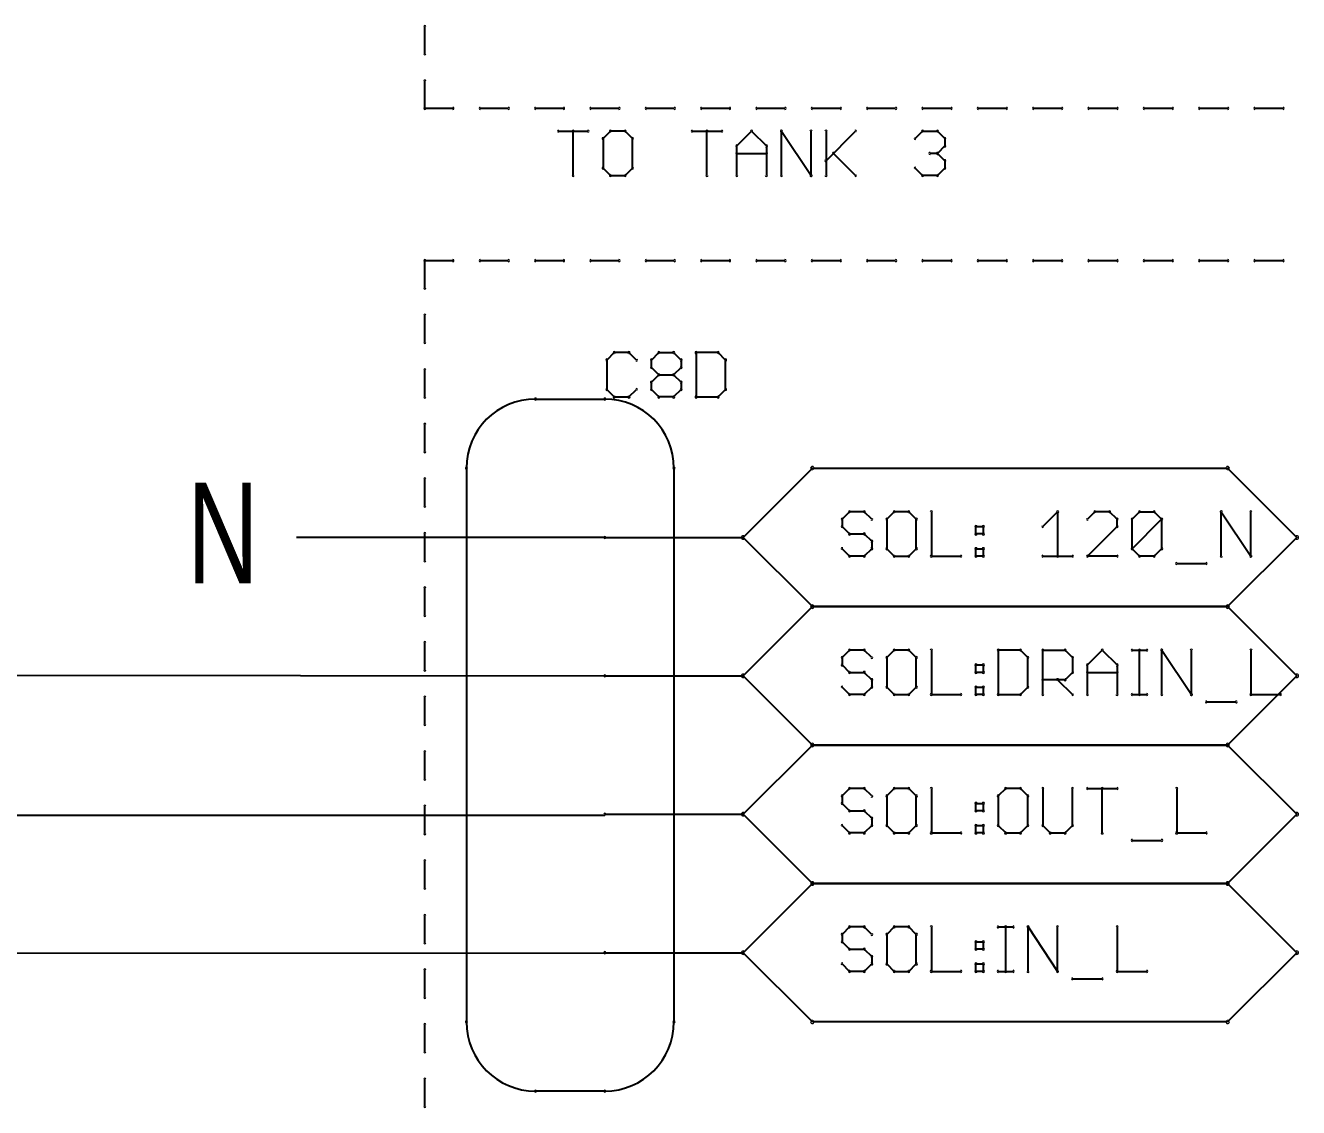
# Paper-space layout 'RLT OUTPUT MODULE' of a CAD drawing. Header units: inches. Extents: x 0.1 to 12.3, y 0.1 to 10.
# Drawn here: x 7.113 to 8.953, y 1.726 to 3.29 of the extents above; entities that cross this region are included whole.
import ezdxf

# ---------------------------------------------------------------- set-up
doc = ezdxf.new("R2010")
doc.units = ezdxf.units.IN
doc.header["$MEASUREMENT"] = 0
for name, color, linetype in [('94', 14, 'Continuous'), ('95', 250, 'Continuous'), ('96', 250, 'Continuous'), ('97', 94, 'Continuous'), ('TEXT', 4, 'Continuous'), ('THIN_RED', 1, 'Continuous')]:
    doc.layers.add(name, color=color, linetype=linetype)
doc.styles.add('SLDTEXTSTYLE0', font='TXT', dxfattribs={"width": 0.736842})

psp = doc.layouts.new('RLT OUTPUT MODULE')

# ---------------------------------------------------------------- linework, layer by layer
at = {"layer": '94', "lineweight": 25}
for p, q in [((8.15, 2.55), (8.25, 2.65)), ((8.25, 2.65), (8.85, 2.65)), ((8.85, 2.65), (8.95, 2.55)), ((7.95, 2.55), (8.15, 2.55)), ((8.25, 2.45), (8.15, 2.55)), ((8.95, 2.55), (8.85, 2.45)), ((8.15, 2.35), (8.25, 2.45)), ((8.85, 2.45), (8.25, 2.45)), ((8.25, 2.45), (8.85, 2.45)), ((8.85, 2.45), (8.95, 2.35)), ((7.95, 2.35), (8.15, 2.35)), ((8.25, 2.25), (8.15, 2.35)), ((8.95, 2.35), (8.85, 2.25)), ((8.15, 2.15), (8.25, 2.25)), ((8.85, 2.25), (8.25, 2.25)), ((8.25, 2.25), (8.85, 2.25)), ((8.85, 2.25), (8.95, 2.15)), ((7.95, 2.15), (8.15, 2.15)), ((8.25, 2.05), (8.15, 2.15)), ((8.95, 2.15), (8.85, 2.05)), ((8.15, 1.95), (8.25, 2.05)), ((8.85, 2.05), (8.25, 2.05)), ((8.25, 2.05), (8.85, 2.05)), ((8.85, 2.05), (8.95, 1.95)), ((7.95, 1.95), (8.15, 1.95)), ((8.25, 1.85), (8.15, 1.95)), ((8.95, 1.95), (8.85, 1.85)), ((8.85, 1.85), (8.25, 1.85))]:
    psp.add_line(p, q, dxfattribs=at)
at = {"layer": '94', "lineweight": 18}
for centre, radius, start, end in [((8.25, 2.65), 0.0025, 90, 270), ((8.25, 2.65), 0.0025, 315, 135), ((8.85, 2.65), 0.0025, 45, 225), ((8.85, 2.65), 0.0025, 270, 90), ((7.95, 2.55), 0.0015, 90, 270), ((8.15, 2.55), 0.0025, 45, 225), ((8.15, 2.55), 0.0025, 135, 315), ((8.15, 2.55), 0.0015, 270, 90), ((8.95, 2.55), 0.0025, 315, 135), ((8.95, 2.55), 0.0025, 225, 45), ((8.25, 2.45), 0.0025, 90, 270), ((8.25, 2.45), 0.0025, 90, 270), ((8.25, 2.45), 0.0025, 315, 135), ((8.25, 2.45), 0.0025, 225, 45), ((8.85, 2.45), 0.0025, 45, 225), ((8.85, 2.45), 0.0025, 135, 315), ((8.85, 2.45), 0.0025, 270, 90), ((8.85, 2.45), 0.0025, 270, 90), ((7.95, 2.35), 0.0015, 90, 270), ((8.15, 2.35), 0.0025, 45, 225), ((8.15, 2.35), 0.0025, 135, 315), ((8.15, 2.35), 0.0015, 270, 90), ((8.95, 2.35), 0.0025, 315, 135), ((8.95, 2.35), 0.0025, 225, 45), ((8.25, 2.25), 0.0025, 90, 270), ((8.25, 2.25), 0.0025, 90, 270), ((8.25, 2.25), 0.0025, 315, 135), ((8.25, 2.25), 0.0025, 225, 45), ((8.85, 2.25), 0.0025, 45, 225), ((8.85, 2.25), 0.0025, 135, 315), ((8.85, 2.25), 0.0025, 270, 90), ((8.85, 2.25), 0.0025, 270, 90), ((8.15, 2.15), 0.0025, 45, 225), ((8.95, 2.15), 0.0025, 315, 135), ((7.95, 2.15), 0.0015, 90, 270), ((8.15, 2.15), 0.0025, 135, 315), ((8.15, 2.15), 0.0015, 270, 90), ((8.95, 2.15), 0.0025, 225, 45), ((8.25, 2.05), 0.0025, 90, 270), ((8.25, 2.05), 0.0025, 90, 270), ((8.25, 2.05), 0.0025, 315, 135), ((8.25, 2.05), 0.0025, 225, 45), ((8.85, 2.05), 0.0025, 45, 225), ((8.85, 2.05), 0.0025, 135, 315), ((8.85, 2.05), 0.0025, 270, 90), ((8.85, 2.05), 0.0025, 270, 90), ((7.95, 1.95), 0.0015, 90, 270), ((8.15, 1.95), 0.0025, 45, 225), ((8.15, 1.95), 0.0025, 135, 315), ((8.15, 1.95), 0.0015, 270, 90), ((8.95, 1.95), 0.0025, 315, 135), ((8.95, 1.95), 0.0025, 225, 45), ((8.25, 1.85), 0.0025, 90, 270), ((8.25, 1.85), 0.0025, 225, 45), ((8.85, 1.85), 0.0025, 135, 315), ((8.85, 1.85), 0.0025, 270, 90)]:
    psp.add_arc(centre, radius, start, end, dxfattribs=at)
at = {"layer": '95', "lineweight": 25}
for p, q in [((7.9637, 2.8171), (7.953, 2.8064)), ((7.985, 2.8171), (7.9637, 2.8171)), ((7.9957, 2.8064), (7.985, 2.8171)), ((8.0175, 2.8064), (8.0281, 2.8171)), ((8.0281, 2.8171), (8.0495, 2.8171)), ((8.0495, 2.8171), (8.0602, 2.8064)), ((8.0819, 2.8171), (8.0819, 2.753)), ((8.1139, 2.8171), (8.0819, 2.8171)), ((8.1246, 2.8064), (8.1139, 2.8171)), ((7.953, 2.8064), (7.953, 2.7637)), ((8.0175, 2.7957), (8.0175, 2.8064)), ((8.0602, 2.8064), (8.0602, 2.7957)), ((8.1246, 2.7637), (8.1246, 2.8064)), ((8.0281, 2.785), (8.0175, 2.7957)), ((8.0175, 2.7744), (8.0281, 2.785)), ((8.0281, 2.785), (8.0495, 2.785)), ((8.0602, 2.7957), (8.0495, 2.785)), ((8.0495, 2.785), (8.0602, 2.7744)), ((7.953, 2.7637), (7.9637, 2.753)), ((7.985, 2.753), (7.9957, 2.7637)), ((8.0175, 2.7637), (8.0175, 2.7744)), ((8.0281, 2.753), (8.0175, 2.7637)), ((8.0602, 2.7637), (8.0495, 2.753)), ((8.0602, 2.7744), (8.0602, 2.7637)), ((8.1139, 2.753), (8.1246, 2.7637)), ((7.85, 2.75), (7.95, 2.75)), ((7.9637, 2.753), (7.985, 2.753)), ((8.0495, 2.753), (8.0281, 2.753)), ((8.0819, 2.753), (8.1139, 2.753)), ((7.75, 2.65), (7.75, 1.85)), ((7.95, 1.75), (7.85, 1.75))]:
    psp.add_line(p, q, dxfattribs=at)
at = {"layer": '95', "lineweight": 18}
for centre, start, end in [((7.9637, 2.8171), 90, 270), ((7.9637, 2.8171), 315, 135), ((7.985, 2.8171), 45, 225), ((7.985, 2.8171), 270, 90), ((8.0281, 2.8171), 90, 270), ((8.0281, 2.8171), 315, 135), ((8.0495, 2.8171), 45, 225), ((8.0495, 2.8171), 270, 90), ((8.0819, 2.8171), 0, 180), ((8.0819, 2.8171), 90, 270), ((8.1139, 2.8171), 45, 225), ((8.1139, 2.8171), 270, 90), ((7.953, 2.8064), 0, 180), ((7.953, 2.8064), 135, 315), ((7.9957, 2.8064), 225, 45), ((8.0175, 2.8064), 0, 180), ((8.0175, 2.8064), 135, 315), ((8.0175, 2.7957), 45, 225), ((8.0602, 2.8064), 0, 180), ((8.0602, 2.8064), 225, 45), ((8.0602, 2.7957), 315, 135), ((8.1246, 2.8064), 0, 180), ((8.1246, 2.8064), 225, 45), ((8.0175, 2.7957), 180, 0), ((8.0281, 2.785), 90, 270), ((8.0281, 2.785), 315, 135), ((8.0281, 2.785), 225, 45), ((8.0495, 2.785), 45, 225), ((8.0495, 2.785), 135, 315), ((8.0495, 2.785), 270, 90), ((8.0602, 2.7957), 180, 0), ((7.953, 2.7637), 44.9865, 224.9865), ((7.953, 2.7637), 180, 0), ((7.9957, 2.7637), 315.0135, 135.0135), ((8.0175, 2.7744), 0, 180), ((8.0175, 2.7744), 135.0135, 315.0135), ((8.0175, 2.7637), 44.9865, 224.9865), ((8.0175, 2.7637), 180, 0), ((8.0602, 2.7744), 0, 180), ((8.0602, 2.7637), 180, 0), ((8.0602, 2.7744), 224.9865, 44.9865), ((8.0602, 2.7637), 315.0135, 135.0135), ((8.1246, 2.7637), 180, 0), ((8.1246, 2.7637), 315.0135, 135.0135), ((7.85, 2.75), 90, 270), ((7.85, 2.75), 270, 90), ((7.95, 2.75), 90, 270), ((7.95, 2.75), 270, 90), ((7.9637, 2.753), 90, 270), ((7.9637, 2.753), 225.0135, 45.0135), ((7.985, 2.753), 134.9865, 314.9865), ((7.985, 2.753), 270, 90), ((8.0281, 2.753), 90, 270), ((8.0281, 2.753), 225.0135, 45.0135), ((8.0495, 2.753), 134.9865, 314.9865), ((8.0495, 2.753), 270, 90), ((8.0819, 2.753), 90, 270), ((8.0819, 2.753), 180, 0), ((8.1139, 2.753), 134.9865, 314.9865), ((8.1139, 2.753), 270, 90), ((7.75, 2.65), 0, 180), ((7.75, 2.65), 180, 0), ((8.05, 2.65), 180, 0), ((7.75, 1.85), 0, 180), ((7.75, 1.85), 180, 0), ((8.05, 1.85), 0, 180), ((7.85, 1.75), 90, 270), ((7.85, 1.75), 270, 90), ((7.95, 1.75), 90, 270), ((7.95, 1.75), 270, 90)]:
    psp.add_arc(centre, 0.0015, start, end, dxfattribs=at)
at = {"layer": '95', "lineweight": 25}
for centre, start, end in [((7.85, 2.65), 90, 180), ((7.95, 2.65), 360, 90), ((7.85, 1.85), 180, 270), ((7.95, 1.85), 270, 0)]:
    psp.add_arc(centre, 0.1, start, end, dxfattribs=at)
at = {"layer": '96', "lineweight": 25}
psp.add_line((8.05, 2.65), (8.05, 1.85), dxfattribs=at)
at = {"layer": '96', "lineweight": 18}
for centre, start, end in [((8.05, 2.65), 0, 180), ((8.05, 1.85), 180, 0)]:
    psp.add_arc(centre, 0.0015, start, end, dxfattribs=at)
at = {"layer": '97', "lineweight": 25}
for p, q in [((7.69, 3.2489), (7.69, 3.2883)), ((7.69, 3.17), (7.69, 3.2095)), ((7.7306, 3.17), (7.69, 3.17)), ((7.8106, 3.17), (7.77, 3.17)), ((7.8905, 3.17), (7.8499, 3.17)), ((7.9705, 3.17), (7.9299, 3.17)), ((8.0505, 3.17), (8.0099, 3.17)), ((8.1304, 3.17), (8.0898, 3.17)), ((8.2104, 3.17), (8.1698, 3.17)), ((8.2904, 3.17), (8.2498, 3.17)), ((8.3703, 3.17), (8.3297, 3.17)), ((8.4503, 3.17), (8.4097, 3.17)), ((8.5303, 3.17), (8.4897, 3.17)), ((8.6103, 3.17), (8.5697, 3.17)), ((8.6902, 3.17), (8.6496, 3.17)), ((8.7702, 3.17), (8.7296, 3.17)), ((8.8502, 3.17), (8.8096, 3.17)), ((8.9301, 3.17), (8.8895, 3.17)), ((7.883, 3.1371), (7.9257, 3.1371)), ((7.9044, 3.073), (7.9044, 3.1371)), ((7.9581, 3.1371), (7.9475, 3.1264)), ((7.9795, 3.1371), (7.9581, 3.1371)), ((7.9902, 3.1264), (7.9795, 3.1371)), ((8.0764, 3.1371), (8.1191, 3.1371)), ((8.0977, 3.073), (8.0977, 3.1371)), ((8.1408, 3.1157), (8.1622, 3.1371)), ((8.1622, 3.1371), (8.1835, 3.1157)), ((8.2053, 3.073), (8.2053, 3.1371)), ((8.2053, 3.1371), (8.248, 3.073)), ((8.248, 3.073), (8.248, 3.1371)), ((8.2697, 3.1371), (8.2697, 3.073)), ((8.2697, 3.0944), (8.3124, 3.1371)), ((8.3986, 3.1264), (8.4093, 3.1371)), ((8.4093, 3.1371), (8.4307, 3.1371)), ((8.4307, 3.1371), (8.4413, 3.1264)), ((7.9475, 3.1264), (7.9475, 3.0837)), ((7.9902, 3.0837), (7.9902, 3.1264)), ((8.1408, 3.073), (8.1408, 3.1157)), ((8.1835, 3.1157), (8.1835, 3.073)), ((8.4413, 3.1157), (8.4307, 3.105)), ((8.4413, 3.1264), (8.4413, 3.1157)), ((8.1408, 3.105), (8.1835, 3.105)), ((8.2804, 3.105), (8.3124, 3.073)), ((8.4307, 3.105), (8.42, 3.105)), ((8.4307, 3.105), (8.4413, 3.0944)), ((8.4413, 3.0944), (8.4413, 3.0837)), ((7.9475, 3.0837), (7.9581, 3.073)), ((7.9581, 3.073), (7.9795, 3.073)), ((7.9795, 3.073), (7.9902, 3.0837)), ((8.4093, 3.073), (8.3986, 3.0837)), ((8.4307, 3.073), (8.4093, 3.073)), ((8.4413, 3.0837), (8.4307, 3.073)), ((7.69, 2.9105), (7.69, 2.95)), ((7.69, 2.95), (7.7306, 2.95)), ((7.77, 2.95), (7.8106, 2.95)), ((7.8499, 2.95), (7.8905, 2.95)), ((7.9299, 2.95), (7.9705, 2.95)), ((8.0099, 2.95), (8.0505, 2.95)), ((8.0898, 2.95), (8.1304, 2.95)), ((8.1698, 2.95), (8.2104, 2.95)), ((8.2498, 2.95), (8.2904, 2.95)), ((8.3297, 2.95), (8.3703, 2.95)), ((8.4097, 2.95), (8.4503, 2.95)), ((8.4897, 2.95), (8.5303, 2.95)), ((8.5697, 2.95), (8.6103, 2.95)), ((8.6496, 2.95), (8.6902, 2.95)), ((8.7296, 2.95), (8.7702, 2.95)), ((8.8096, 2.95), (8.8502, 2.95)), ((8.8895, 2.95), (8.9301, 2.95)), ((7.69, 2.8317), (7.69, 2.8711)), ((7.69, 2.7528), (7.69, 2.7923)), ((7.69, 2.674), (7.69, 2.7134)), ((7.69, 2.5951), (7.69, 2.6346)), ((8.3037, 2.5871), (8.293, 2.5764)), ((8.293, 2.5764), (8.293, 2.5657)), ((8.325, 2.5871), (8.3037, 2.5871)), ((8.3357, 2.5764), (8.325, 2.5871)), ((8.3681, 2.5871), (8.3575, 2.5764)), ((8.3575, 2.5764), (8.3575, 2.5337)), ((8.3895, 2.5871), (8.3681, 2.5871)), ((8.4002, 2.5764), (8.3895, 2.5871)), ((8.4002, 2.5337), (8.4002, 2.5764)), ((8.4219, 2.5871), (8.4219, 2.523)), ((8.583, 2.5657), (8.6044, 2.5871)), ((8.6044, 2.5871), (8.6044, 2.523)), ((8.6582, 2.5871), (8.6475, 2.5764)), ((8.6795, 2.5871), (8.6582, 2.5871)), ((8.6902, 2.5764), (8.6795, 2.5871)), ((8.6902, 2.5657), (8.6902, 2.5764)), ((8.712, 2.5764), (8.7226, 2.5871)), ((8.712, 2.5337), (8.712, 2.5764)), ((8.712, 2.5337), (8.7547, 2.5764)), ((8.7226, 2.5871), (8.744, 2.5871)), ((8.744, 2.5871), (8.7547, 2.5764)), ((8.7547, 2.5764), (8.7547, 2.5337)), ((8.8409, 2.523), (8.8409, 2.5871)), ((8.8409, 2.5871), (8.8836, 2.523)), ((8.8836, 2.523), (8.8836, 2.5871)), ((8.293, 2.5657), (8.3037, 2.555)), ((8.4864, 2.5657), (8.497, 2.5657)), ((8.4864, 2.555), (8.4864, 2.5657)), ((8.497, 2.5657), (8.497, 2.555)), ((8.6475, 2.523), (8.6902, 2.5657)), ((7.69, 2.5162), (7.69, 2.5557)), ((8.3037, 2.555), (8.325, 2.555)), ((8.325, 2.555), (8.3357, 2.5444)), ((8.3357, 2.5444), (8.3357, 2.5337)), ((8.497, 2.555), (8.4864, 2.555)), ((8.3037, 2.523), (8.293, 2.5337)), ((8.325, 2.523), (8.3037, 2.523)), ((8.3357, 2.5337), (8.325, 2.523)), ((8.3575, 2.5337), (8.3681, 2.523)), ((8.3681, 2.523), (8.3895, 2.523)), ((8.3895, 2.523), (8.4002, 2.5337)), ((8.4219, 2.523), (8.4646, 2.523)), ((8.4864, 2.5337), (8.497, 2.5337)), ((8.4864, 2.523), (8.4864, 2.5337)), ((8.497, 2.523), (8.4864, 2.523)), ((8.497, 2.5337), (8.497, 2.523)), ((8.583, 2.523), (8.6258, 2.523)), ((8.6902, 2.523), (8.6475, 2.523)), ((8.7226, 2.523), (8.712, 2.5337)), ((8.744, 2.523), (8.7226, 2.523)), ((8.7547, 2.5337), (8.744, 2.523)), ((8.7764, 2.5123), (8.8191, 2.5123)), ((7.69, 2.4374), (7.69, 2.4769)), ((7.69, 2.3585), (7.69, 2.398)), ((8.3037, 2.3871), (8.293, 2.3764)), ((8.293, 2.3764), (8.293, 2.3657)), ((8.325, 2.3871), (8.3037, 2.3871)), ((8.3357, 2.3764), (8.325, 2.3871)), ((8.3681, 2.3871), (8.3575, 2.3764)), ((8.3575, 2.3764), (8.3575, 2.3337)), ((8.3895, 2.3871), (8.3681, 2.3871)), ((8.4002, 2.3764), (8.3895, 2.3871)), ((8.4002, 2.3337), (8.4002, 2.3764)), ((8.4219, 2.3871), (8.4219, 2.323)), ((8.5186, 2.3871), (8.5186, 2.323)), ((8.5506, 2.3871), (8.5186, 2.3871)), ((8.5613, 2.3764), (8.5506, 2.3871)), ((8.5613, 2.3337), (8.5613, 2.3764)), ((8.583, 2.323), (8.583, 2.3871)), ((8.583, 2.3871), (8.6151, 2.3871)), ((8.6151, 2.3871), (8.6258, 2.3764)), ((8.6258, 2.3764), (8.6258, 2.355)), ((8.6475, 2.3657), (8.6689, 2.3871)), ((8.6689, 2.3871), (8.6902, 2.3657)), ((8.712, 2.3871), (8.7333, 2.3871)), ((8.7226, 2.323), (8.7226, 2.3871)), ((8.7549, 2.323), (8.7549, 2.3871)), ((8.7549, 2.3871), (8.7976, 2.323)), ((8.7976, 2.323), (8.7976, 2.3871)), ((8.8838, 2.3871), (8.8838, 2.323)), ((8.293, 2.3657), (8.3037, 2.355)), ((8.3037, 2.355), (8.325, 2.355)), ((8.325, 2.355), (8.3357, 2.3444)), ((8.4864, 2.3657), (8.497, 2.3657)), ((8.4864, 2.355), (8.4864, 2.3657)), ((8.497, 2.355), (8.4864, 2.355)), ((8.497, 2.3657), (8.497, 2.355)), ((8.6258, 2.355), (8.6151, 2.3444)), ((8.6475, 2.323), (8.6475, 2.3657)), ((8.6475, 2.355), (8.6902, 2.355)), ((8.6902, 2.3657), (8.6902, 2.323)), ((8.3357, 2.3444), (8.3357, 2.3337)), ((8.6151, 2.3444), (8.583, 2.3444)), ((8.6044, 2.3444), (8.6258, 2.323)), ((7.69, 2.2797), (7.69, 2.3192)), ((8.3037, 2.323), (8.293, 2.3337)), ((8.325, 2.323), (8.3037, 2.323)), ((8.3357, 2.3337), (8.325, 2.323)), ((8.3575, 2.3337), (8.3681, 2.323)), ((8.3681, 2.323), (8.3895, 2.323)), ((8.3895, 2.323), (8.4002, 2.3337)), ((8.4219, 2.323), (8.4646, 2.323)), ((8.4864, 2.3337), (8.497, 2.3337)), ((8.4864, 2.323), (8.4864, 2.3337)), ((8.497, 2.323), (8.4864, 2.323)), ((8.497, 2.3337), (8.497, 2.323)), ((8.5186, 2.323), (8.5506, 2.323)), ((8.5506, 2.323), (8.5613, 2.3337)), ((8.712, 2.323), (8.7333, 2.323)), ((8.8838, 2.323), (8.9265, 2.323)), ((8.8194, 2.3123), (8.8621, 2.3123)), ((7.69, 2.2008), (7.69, 2.2403)), ((8.3037, 2.1871), (8.293, 2.1764)), ((8.293, 2.1764), (8.293, 2.1657)), ((8.325, 2.1871), (8.3037, 2.1871)), ((8.3357, 2.1764), (8.325, 2.1871)), ((8.3681, 2.1871), (8.3575, 2.1764)), ((8.3575, 2.1764), (8.3575, 2.1337)), ((8.3895, 2.1871), (8.3681, 2.1871)), ((8.4002, 2.1764), (8.3895, 2.1871)), ((8.4002, 2.1337), (8.4002, 2.1764)), ((8.4219, 2.1871), (8.4219, 2.123)), ((8.5293, 2.1871), (8.5186, 2.1764)), ((8.5186, 2.1764), (8.5186, 2.1337)), ((8.5506, 2.1871), (8.5293, 2.1871)), ((8.5613, 2.1764), (8.5506, 2.1871)), ((8.5613, 2.1337), (8.5613, 2.1764)), ((8.583, 2.1871), (8.583, 2.1337)), ((8.6258, 2.1337), (8.6258, 2.1871)), ((8.6475, 2.1871), (8.6902, 2.1871)), ((8.6689, 2.123), (8.6689, 2.1871)), ((8.7764, 2.1871), (8.7764, 2.123)), ((7.69, 2.122), (7.69, 2.1615)), ((8.293, 2.1657), (8.3037, 2.155)), ((8.3037, 2.155), (8.325, 2.155)), ((8.325, 2.155), (8.3357, 2.1444)), ((8.4864, 2.1657), (8.497, 2.1657)), ((8.4864, 2.155), (8.4864, 2.1657)), ((8.497, 2.155), (8.4864, 2.155)), ((8.497, 2.1657), (8.497, 2.155)), ((8.3357, 2.1444), (8.3357, 2.1337)), ((8.3037, 2.123), (8.293, 2.1337)), ((8.325, 2.123), (8.3037, 2.123)), ((8.3357, 2.1337), (8.325, 2.123)), ((8.3575, 2.1337), (8.3681, 2.123)), ((8.3681, 2.123), (8.3895, 2.123)), ((8.3895, 2.123), (8.4002, 2.1337)), ((8.4219, 2.123), (8.4646, 2.123)), ((8.4864, 2.1337), (8.497, 2.1337)), ((8.4864, 2.123), (8.4864, 2.1337)), ((8.497, 2.123), (8.4864, 2.123)), ((8.497, 2.1337), (8.497, 2.123)), ((8.5186, 2.1337), (8.5293, 2.123)), ((8.5293, 2.123), (8.5506, 2.123)), ((8.5506, 2.123), (8.5613, 2.1337)), ((8.583, 2.1337), (8.5937, 2.123)), ((8.5937, 2.123), (8.6151, 2.123)), ((8.6151, 2.123), (8.6258, 2.1337)), ((8.7764, 2.123), (8.8191, 2.123)), ((8.712, 2.1123), (8.7547, 2.1123)), ((7.69, 2.0431), (7.69, 2.0826)), ((7.69, 1.9643), (7.69, 2.0038)), ((8.3037, 1.9871), (8.293, 1.9764)), ((8.325, 1.9871), (8.3037, 1.9871)), ((8.3357, 1.9764), (8.325, 1.9871)), ((8.3681, 1.9871), (8.3575, 1.9764)), ((8.3895, 1.9871), (8.3681, 1.9871)), ((8.4002, 1.9764), (8.3895, 1.9871)), ((8.4219, 1.9871), (8.4219, 1.923)), ((8.5186, 1.9871), (8.5399, 1.9871)), ((8.5293, 1.923), (8.5293, 1.9871)), ((8.5616, 1.923), (8.5616, 1.9871)), ((8.5616, 1.9871), (8.6043, 1.923)), ((8.6043, 1.923), (8.6043, 1.9871)), ((8.6905, 1.9871), (8.6905, 1.923)), ((8.293, 1.9764), (8.293, 1.9657)), ((8.3575, 1.9764), (8.3575, 1.9337)), ((8.4002, 1.9337), (8.4002, 1.9764)), ((8.293, 1.9657), (8.3037, 1.955)), ((8.3037, 1.955), (8.325, 1.955)), ((8.325, 1.955), (8.3357, 1.9444)), ((8.4864, 1.9657), (8.497, 1.9657)), ((8.4864, 1.955), (8.4864, 1.9657)), ((8.497, 1.955), (8.4864, 1.955)), ((8.497, 1.9657), (8.497, 1.955)), ((8.3037, 1.923), (8.293, 1.9337)), ((8.3357, 1.9337), (8.325, 1.923)), ((8.3357, 1.9444), (8.3357, 1.9337)), ((8.3575, 1.9337), (8.3681, 1.923)), ((8.3895, 1.923), (8.4002, 1.9337)), ((8.4864, 1.9337), (8.497, 1.9337)), ((8.4864, 1.923), (8.4864, 1.9337)), ((8.497, 1.9337), (8.497, 1.923)), ((7.69, 1.8854), (7.69, 1.9249)), ((8.325, 1.923), (8.3037, 1.923)), ((8.3681, 1.923), (8.3895, 1.923)), ((8.4219, 1.923), (8.4646, 1.923)), ((8.497, 1.923), (8.4864, 1.923)), ((8.5186, 1.923), (8.5399, 1.923)), ((8.6905, 1.923), (8.7332, 1.923)), ((8.626, 1.9123), (8.6687, 1.9123)), ((7.69, 1.8066), (7.69, 1.846)), ((7.69, 1.7277), (7.69, 1.7672))]:
    psp.add_line(p, q, dxfattribs=at)
at = {"layer": '97', "lineweight": 18}
for centre, start, end in [((7.69, 3.2883), 0, 180), ((7.69, 3.2489), 180, 0), ((7.69, 3.2095), 0, 180), ((7.69, 3.17), 90, 270), ((7.69, 3.17), 180, 0), ((7.7306, 3.17), 270, 90), ((7.77, 3.17), 90, 270), ((7.8106, 3.17), 270, 90), ((7.8499, 3.17), 90, 270), ((7.8905, 3.17), 270, 90), ((7.9299, 3.17), 90, 270), ((7.9705, 3.17), 270, 90), ((8.0099, 3.17), 90, 270), ((8.0505, 3.17), 270, 90), ((8.0898, 3.17), 90, 270), ((8.1304, 3.17), 270, 90), ((8.1698, 3.17), 90, 270), ((8.2104, 3.17), 270, 90), ((8.2498, 3.17), 90, 270), ((8.2904, 3.17), 270, 90), ((8.3297, 3.17), 90, 270), ((8.3703, 3.17), 270, 90), ((8.4097, 3.17), 90, 270), ((8.4503, 3.17), 270, 90), ((8.4897, 3.17), 90, 270), ((8.5303, 3.17), 270, 90), ((8.5697, 3.17), 90, 270), ((8.6103, 3.17), 270, 90), ((8.6496, 3.17), 90, 270), ((8.6902, 3.17), 270, 90), ((8.7296, 3.17), 90, 270), ((8.7702, 3.17), 270, 90), ((8.8096, 3.17), 90, 270), ((8.8502, 3.17), 270, 90), ((8.8895, 3.17), 90, 270), ((8.9301, 3.17), 270, 90), ((7.883, 3.1371), 90, 270), ((7.9044, 3.1371), 0, 180), ((7.9257, 3.1371), 270, 90), ((7.9475, 3.1264), 0, 180), ((7.9475, 3.1264), 135, 315), ((7.9581, 3.1371), 90, 270), ((7.9581, 3.1371), 315, 135), ((7.9795, 3.1371), 45, 225), ((7.9795, 3.1371), 270, 90), ((7.9902, 3.1264), 0, 180), ((7.9902, 3.1264), 225, 45), ((8.0764, 3.1371), 90, 270), ((8.0977, 3.1371), 0, 180), ((8.1191, 3.1371), 270, 90), ((8.1622, 3.1371), 45, 225), ((8.1622, 3.1371), 315, 135), ((8.2053, 3.1371), 0, 180), ((8.2053, 3.1371), 33.6901, 213.6901), ((8.248, 3.1371), 0, 180), ((8.2697, 3.1371), 0, 180), ((8.3124, 3.1371), 315.0135, 135.0135), ((8.3986, 3.1264), 134.9865, 314.9865), ((8.4093, 3.1371), 90, 270), ((8.4093, 3.1371), 315, 135), ((8.4307, 3.1371), 44.9865, 224.9865), ((8.4307, 3.1371), 270, 90), ((8.4413, 3.1264), 0, 180), ((8.4413, 3.1264), 225, 45), ((8.1408, 3.1157), 0, 180), ((8.1408, 3.1157), 135, 315), ((8.1835, 3.1157), 0, 180), ((8.1835, 3.1157), 225, 45), ((8.4413, 3.1157), 180, 0), ((8.4413, 3.1157), 315, 135), ((8.1408, 3.105), 90, 270), ((8.1835, 3.105), 270, 90), ((8.2697, 3.0944), 135, 315), ((8.2804, 3.105), 45, 225), ((8.42, 3.105), 90, 270), ((8.4307, 3.105), 44.9865, 224.9865), ((8.4307, 3.105), 135.0135, 315.0135), ((8.4307, 3.105), 270, 90), ((8.4413, 3.0944), 0, 180), ((8.4413, 3.0944), 224.9865, 44.9865), ((7.9044, 3.073), 180, 0), ((7.9475, 3.0837), 44.9865, 224.9865), ((7.9475, 3.0837), 180, 0), ((7.9581, 3.073), 90, 270), ((7.9581, 3.073), 225.0135, 45.0135), ((7.9795, 3.073), 134.9865, 314.9865), ((7.9795, 3.073), 270, 90), ((7.9902, 3.0837), 180, 0), ((7.9902, 3.0837), 315.0135, 135.0135), ((8.0977, 3.073), 180, 0), ((8.1408, 3.073), 180, 0), ((8.1835, 3.073), 180, 0), ((8.2053, 3.073), 180, 0), ((8.248, 3.073), 180, 0), ((8.248, 3.073), 213.6901, 33.6901), ((8.2697, 3.073), 180, 0), ((8.3124, 3.073), 225, 45), ((8.3986, 3.0837), 45, 225), ((8.4093, 3.073), 90, 270), ((8.4093, 3.073), 225.0135, 45.0135), ((8.4307, 3.073), 135, 315), ((8.4307, 3.073), 270, 90), ((8.4413, 3.0837), 180, 0), ((8.4413, 3.0837), 315.0135, 135.0135), ((7.69, 2.95), 0, 180), ((7.69, 2.95), 90, 270), ((7.7306, 2.95), 270, 90), ((7.77, 2.95), 90, 270), ((7.8106, 2.95), 270, 90), ((7.8499, 2.95), 90, 270), ((7.8905, 2.95), 270, 90), ((7.9299, 2.95), 90, 270), ((7.9705, 2.95), 270, 90), ((8.0099, 2.95), 90, 270), ((8.0505, 2.95), 270, 90), ((8.0898, 2.95), 90, 270), ((8.1304, 2.95), 270, 90), ((8.1698, 2.95), 90, 270), ((8.2104, 2.95), 270, 90), ((8.2498, 2.95), 90, 270), ((8.2904, 2.95), 270, 90), ((8.3297, 2.95), 90, 270), ((8.3703, 2.95), 270, 90), ((8.4097, 2.95), 90, 270), ((8.4503, 2.95), 270, 90), ((8.4897, 2.95), 90, 270), ((8.5303, 2.95), 270, 90), ((8.5697, 2.95), 90, 270), ((8.6103, 2.95), 270, 90), ((8.6496, 2.95), 90, 270), ((8.6902, 2.95), 270, 90), ((8.7296, 2.95), 90, 270), ((8.7702, 2.95), 270, 90), ((8.8096, 2.95), 90, 270), ((8.8502, 2.95), 270, 90), ((8.8895, 2.95), 90, 270), ((8.9301, 2.95), 270, 90), ((7.69, 2.9105), 180, 0), ((7.69, 2.8711), 0, 180), ((7.69, 2.8317), 180, 0), ((7.69, 2.7923), 0, 180), ((7.69, 2.7528), 180, 0), ((7.69, 2.7134), 0, 180), ((7.69, 2.674), 180, 0), ((7.69, 2.6346), 0, 180), ((7.69, 2.5951), 180, 0), ((8.293, 2.5764), 0, 180), ((8.293, 2.5764), 135, 315), ((8.3037, 2.5871), 90, 270), ((8.3037, 2.5871), 315, 135), ((8.325, 2.5871), 45, 225), ((8.325, 2.5871), 270, 90), ((8.3357, 2.5764), 225, 45), ((8.3575, 2.5764), 0, 180), ((8.3575, 2.5764), 135, 315), ((8.3681, 2.5871), 90, 270), ((8.3681, 2.5871), 315, 135), ((8.3895, 2.5871), 45, 225), ((8.3895, 2.5871), 270, 90), ((8.4002, 2.5764), 0, 180), ((8.4002, 2.5764), 225, 45), ((8.4219, 2.5871), 0, 180), ((8.6044, 2.5871), 0, 180), ((8.6044, 2.5871), 315.0135, 135.0135), ((8.6475, 2.5764), 134.9865, 314.9865), ((8.6582, 2.5871), 90, 270), ((8.6582, 2.5871), 315.0135, 135.0135), ((8.6795, 2.5871), 45, 225), ((8.6795, 2.5871), 270, 90), ((8.6902, 2.5764), 0, 180), ((8.6902, 2.5764), 225.0135, 45.0135), ((8.712, 2.5764), 0, 180), ((8.712, 2.5764), 134.9865, 314.9865), ((8.7226, 2.5871), 90, 270), ((8.7226, 2.5871), 315.0135, 135.0135), ((8.744, 2.5871), 45, 225), ((8.744, 2.5871), 270, 90), ((8.7547, 2.5764), 0, 180), ((8.7547, 2.5764), 314.9865, 134.9865), ((8.7547, 2.5764), 225.0135, 45.0135), ((8.8409, 2.5871), 0, 180), ((8.8409, 2.5871), 33.6901, 213.6901), ((8.8836, 2.5871), 0, 180), ((7.69, 2.5557), 0, 180), ((8.293, 2.5657), 45, 225), ((8.293, 2.5657), 180, 0), ((8.4864, 2.5657), 90, 270), ((8.4864, 2.5657), 0, 180), ((8.497, 2.5657), 0, 180), ((8.497, 2.5657), 270, 90), ((8.583, 2.5657), 134.9865, 314.9865), ((8.6902, 2.5657), 180, 0), ((8.6902, 2.5657), 314.9865, 134.9865), ((8.3037, 2.555), 90, 270), ((8.3037, 2.555), 225, 45), ((8.325, 2.555), 45, 225), ((8.325, 2.555), 270, 90), ((8.3357, 2.5444), 0, 180), ((8.3357, 2.5444), 224.9865, 44.9865), ((8.4864, 2.555), 90, 270), ((8.4864, 2.555), 180, 0), ((8.497, 2.555), 180, 0), ((8.497, 2.555), 270, 90), ((8.293, 2.5337), 44.9865, 224.9865), ((8.3037, 2.523), 90, 270), ((8.3037, 2.523), 225.0135, 45.0135), ((8.325, 2.523), 134.9865, 314.9865), ((8.325, 2.523), 270, 90), ((8.3357, 2.5337), 180, 0), ((8.3357, 2.5337), 315.0135, 135.0135), ((8.3575, 2.5337), 44.9865, 224.9865), ((8.3575, 2.5337), 180, 0), ((8.3681, 2.523), 90, 270), ((8.3681, 2.523), 225.0135, 45.0135), ((8.3895, 2.523), 134.9865, 314.9865), ((8.3895, 2.523), 270, 90), ((8.4002, 2.5337), 180, 0), ((8.4002, 2.5337), 315.0135, 135.0135), ((8.4219, 2.523), 90, 270), ((8.4219, 2.523), 180, 0), ((8.4646, 2.523), 270, 90), ((8.4864, 2.5337), 90, 270), ((8.4864, 2.5337), 0, 180), ((8.4864, 2.523), 90, 270), ((8.4864, 2.523), 180, 0), ((8.497, 2.5337), 0, 180), ((8.497, 2.523), 180, 0), ((8.497, 2.5337), 270, 90), ((8.497, 2.523), 270, 90), ((8.583, 2.523), 90, 270), ((8.6044, 2.523), 180, 0), ((8.6258, 2.523), 270, 90), ((8.6475, 2.523), 90, 270), ((8.6475, 2.523), 134.9865, 314.9865), ((8.6902, 2.523), 270, 90), ((8.712, 2.5337), 45, 225), ((8.712, 2.5337), 135, 315), ((8.712, 2.5337), 180, 0), ((8.7226, 2.523), 90, 270), ((8.7226, 2.523), 225, 45), ((8.744, 2.523), 134.9865, 314.9865), ((8.744, 2.523), 270, 90), ((8.7547, 2.5337), 180, 0), ((8.7547, 2.5337), 315, 135), ((8.8409, 2.523), 180, 0), ((8.8836, 2.523), 180, 0), ((8.8836, 2.523), 213.6901, 33.6901), ((7.69, 2.5162), 180, 0), ((8.7764, 2.5123), 90, 270), ((8.8191, 2.5123), 270, 90), ((7.69, 2.4769), 0, 180), ((7.69, 2.4374), 180, 0), ((7.69, 2.398), 0, 180), ((8.293, 2.3764), 0, 180), ((8.293, 2.3764), 135, 315), ((8.3037, 2.3871), 90, 270), ((8.3037, 2.3871), 315, 135), ((8.325, 2.3871), 45, 225), ((8.325, 2.3871), 270, 90), ((8.3357, 2.3764), 225, 45), ((8.3575, 2.3764), 0, 180), ((8.3575, 2.3764), 135, 315), ((8.3681, 2.3871), 90, 270), ((8.3681, 2.3871), 315, 135), ((8.3895, 2.3871), 45, 225), ((8.3895, 2.3871), 270, 90), ((8.4002, 2.3764), 0, 180), ((8.4002, 2.3764), 225, 45), ((8.4219, 2.3871), 0, 180), ((8.5186, 2.3871), 0, 180), ((8.5186, 2.3871), 90, 270), ((8.5506, 2.3871), 45, 225), ((8.5506, 2.3871), 270, 90), ((8.5613, 2.3764), 0, 180), ((8.5613, 2.3764), 225.0135, 45.0135), ((8.583, 2.3871), 0, 180), ((8.583, 2.3871), 90, 270), ((8.6151, 2.3871), 45, 225), ((8.6151, 2.3871), 270, 90), ((8.6258, 2.3764), 0, 180), ((8.6258, 2.3764), 225.0135, 45.0135), ((8.6689, 2.3871), 45, 225), ((8.6689, 2.3871), 315, 135), ((8.712, 2.3871), 90, 270), ((8.7226, 2.3871), 0, 180), ((8.7333, 2.3871), 270, 90), ((8.7549, 2.3871), 0, 180), ((8.7549, 2.3871), 33.6901, 213.6901), ((8.7976, 2.3871), 0, 180), ((8.8838, 2.3871), 0, 180), ((7.69, 2.3585), 180, 0), ((8.293, 2.3657), 45, 225), ((8.293, 2.3657), 180, 0), ((8.3037, 2.355), 90, 270), ((8.3037, 2.355), 225, 45), ((8.325, 2.355), 45, 225), ((8.325, 2.355), 270, 90), ((8.4864, 2.3657), 90, 270), ((8.4864, 2.3657), 0, 180), ((8.4864, 2.355), 90, 270), ((8.4864, 2.355), 180, 0), ((8.497, 2.3657), 0, 180), ((8.497, 2.355), 180, 0), ((8.497, 2.3657), 270, 90), ((8.497, 2.355), 270, 90), ((8.6258, 2.355), 180, 0), ((8.6258, 2.355), 315, 135), ((8.6475, 2.3657), 0, 180), ((8.6475, 2.3657), 134.9865, 314.9865), ((8.6475, 2.355), 90, 270), ((8.6902, 2.3657), 0, 180), ((8.6902, 2.3657), 225.0135, 45.0135), ((8.6902, 2.355), 270, 90), ((8.3357, 2.3444), 0, 180), ((8.3357, 2.3444), 224.9865, 44.9865), ((8.583, 2.3444), 90, 270), ((8.6044, 2.3444), 44.9865, 224.9865), ((8.6151, 2.3444), 135, 315), ((8.6151, 2.3444), 270, 90), ((7.69, 2.3192), 0, 180), ((8.293, 2.3337), 44.9865, 224.9865), ((8.3037, 2.323), 90, 270), ((8.3037, 2.323), 225.0135, 45.0135), ((8.325, 2.323), 134.9865, 314.9865), ((8.325, 2.323), 270, 90), ((8.3357, 2.3337), 180, 0), ((8.3357, 2.3337), 315.0135, 135.0135), ((8.3575, 2.3337), 44.9865, 224.9865), ((8.3575, 2.3337), 180, 0), ((8.3681, 2.323), 90, 270), ((8.3681, 2.323), 225.0135, 45.0135), ((8.3895, 2.323), 134.9865, 314.9865), ((8.3895, 2.323), 270, 90), ((8.4002, 2.3337), 180, 0), ((8.4002, 2.3337), 315.0135, 135.0135), ((8.4219, 2.323), 90, 270), ((8.4219, 2.323), 180, 0), ((8.4646, 2.323), 270, 90), ((8.4864, 2.3337), 90, 270), ((8.4864, 2.3337), 0, 180), ((8.4864, 2.323), 90, 270), ((8.4864, 2.323), 180, 0), ((8.497, 2.3337), 0, 180), ((8.497, 2.323), 180, 0), ((8.497, 2.3337), 270, 90), ((8.497, 2.323), 270, 90), ((8.5186, 2.323), 90, 270), ((8.5186, 2.323), 180, 0), ((8.5506, 2.323), 134.9865, 314.9865), ((8.5506, 2.323), 270, 90), ((8.5613, 2.3337), 180, 0), ((8.5613, 2.3337), 315, 135), ((8.583, 2.323), 180, 0), ((8.6258, 2.323), 225.0135, 45.0135), ((8.6475, 2.323), 180, 0), ((8.6902, 2.323), 180, 0), ((8.712, 2.323), 90, 270), ((8.7226, 2.323), 180, 0), ((8.7333, 2.323), 270, 90), ((8.7549, 2.323), 180, 0), ((8.7976, 2.323), 180, 0), ((8.7976, 2.323), 213.6901, 33.6901), ((8.8838, 2.323), 90, 270), ((8.8838, 2.323), 180, 0), ((8.9265, 2.323), 270, 90), ((8.8194, 2.3123), 90, 270), ((8.8621, 2.3123), 270, 90), ((7.69, 2.2797), 180, 0), ((7.69, 2.2403), 0, 180), ((7.69, 2.2008), 180, 0), ((8.293, 2.1764), 0, 180), ((8.293, 2.1764), 135, 315), ((8.3037, 2.1871), 90, 270), ((8.3037, 2.1871), 315, 135), ((8.325, 2.1871), 45, 225), ((8.325, 2.1871), 270, 90), ((8.3357, 2.1764), 225, 45), ((8.3575, 2.1764), 0, 180), ((8.3575, 2.1764), 135, 315), ((8.3681, 2.1871), 90, 270), ((8.3681, 2.1871), 315, 135), ((8.3895, 2.1871), 45, 225), ((8.3895, 2.1871), 270, 90), ((8.4002, 2.1764), 0, 180), ((8.4002, 2.1764), 225, 45), ((8.4219, 2.1871), 0, 180), ((8.5186, 2.1764), 0, 180), ((8.5186, 2.1764), 134.9865, 314.9865), ((8.5293, 2.1871), 90, 270), ((8.5293, 2.1871), 315.0135, 135.0135), ((8.5506, 2.1871), 45, 225), ((8.5506, 2.1871), 270, 90), ((8.5613, 2.1764), 0, 180), ((8.5613, 2.1764), 225.0135, 45.0135), ((8.583, 2.1871), 0, 180), ((8.6258, 2.1871), 0, 180), ((8.6475, 2.1871), 90, 270), ((8.6689, 2.1871), 0, 180), ((8.6902, 2.1871), 270, 90), ((8.7764, 2.1871), 0, 180), ((7.69, 2.1615), 0, 180), ((8.293, 2.1657), 45, 225), ((8.293, 2.1657), 180, 0), ((8.3037, 2.155), 90, 270), ((8.3037, 2.155), 225, 45), ((8.325, 2.155), 45, 225), ((8.325, 2.155), 270, 90), ((8.4864, 2.1657), 90, 270), ((8.4864, 2.1657), 0, 180), ((8.4864, 2.155), 90, 270), ((8.4864, 2.155), 180, 0), ((8.497, 2.1657), 0, 180), ((8.497, 2.155), 180, 0), ((8.497, 2.1657), 270, 90), ((8.497, 2.155), 270, 90), ((8.293, 2.1337), 44.9865, 224.9865), ((8.3357, 2.1444), 0, 180), ((8.3357, 2.1444), 224.9865, 44.9865), ((8.3357, 2.1337), 315.0135, 135.0135), ((8.3575, 2.1337), 44.9865, 224.9865), ((8.4002, 2.1337), 315.0135, 135.0135), ((8.4864, 2.1337), 90, 270), ((8.4864, 2.1337), 0, 180), ((8.497, 2.1337), 0, 180), ((8.497, 2.1337), 270, 90), ((8.5186, 2.1337), 45, 225), ((8.5613, 2.1337), 315, 135), ((8.583, 2.1337), 45, 225), ((8.6258, 2.1337), 315, 135), ((7.69, 2.122), 180, 0), ((8.3037, 2.123), 90, 270), ((8.3037, 2.123), 225.0135, 45.0135), ((8.325, 2.123), 134.9865, 314.9865), ((8.325, 2.123), 270, 90), ((8.3357, 2.1337), 180, 0), ((8.3575, 2.1337), 180, 0), ((8.3681, 2.123), 90, 270), ((8.3681, 2.123), 225.0135, 45.0135), ((8.3895, 2.123), 134.9865, 314.9865), ((8.3895, 2.123), 270, 90), ((8.4002, 2.1337), 180, 0), ((8.4219, 2.123), 90, 270), ((8.4219, 2.123), 180, 0), ((8.4646, 2.123), 270, 90), ((8.4864, 2.123), 90, 270), ((8.4864, 2.123), 180, 0), ((8.497, 2.123), 180, 0), ((8.497, 2.123), 270, 90), ((8.5186, 2.1337), 180, 0), ((8.5293, 2.123), 90, 270), ((8.5293, 2.123), 225, 45), ((8.5506, 2.123), 134.9865, 314.9865), ((8.5506, 2.123), 270, 90), ((8.5613, 2.1337), 180, 0), ((8.583, 2.1337), 180, 0), ((8.5937, 2.123), 90, 270), ((8.5937, 2.123), 225, 45), ((8.6151, 2.123), 134.9865, 314.9865), ((8.6151, 2.123), 270, 90), ((8.6258, 2.1337), 180, 0), ((8.6689, 2.123), 180, 0), ((8.7764, 2.123), 90, 270), ((8.7764, 2.123), 180, 0), ((8.8191, 2.123), 270, 90), ((8.712, 2.1123), 90, 270), ((8.7547, 2.1123), 270, 90), ((7.69, 2.0826), 0, 180), ((7.69, 2.0431), 180, 0), ((7.69, 2.0038), 0, 180), ((8.3037, 1.9871), 90, 270), ((8.3037, 1.9871), 315, 135), ((8.325, 1.9871), 45, 225), ((8.325, 1.9871), 270, 90), ((8.3681, 1.9871), 90, 270), ((8.3681, 1.9871), 315, 135), ((8.3895, 1.9871), 45, 225), ((8.3895, 1.9871), 270, 90), ((8.4219, 1.9871), 0, 180), ((8.5186, 1.9871), 90, 270), ((8.5293, 1.9871), 0, 180), ((8.5399, 1.9871), 270, 90), ((8.5616, 1.9871), 0, 180), ((8.5616, 1.9871), 33.6901, 213.6901), ((8.6043, 1.9871), 0, 180), ((8.6905, 1.9871), 0, 180), ((8.293, 1.9764), 0, 180), ((8.293, 1.9764), 135, 315), ((8.3357, 1.9764), 225, 45), ((8.3575, 1.9764), 0, 180), ((8.3575, 1.9764), 135, 315), ((8.4002, 1.9764), 0, 180), ((8.4002, 1.9764), 225, 45), ((7.69, 1.9643), 180, 0), ((8.293, 1.9657), 45, 225), ((8.293, 1.9657), 180, 0), ((8.3037, 1.955), 90, 270), ((8.3037, 1.955), 225, 45), ((8.325, 1.955), 45, 225), ((8.325, 1.955), 270, 90), ((8.4864, 1.9657), 90, 270), ((8.4864, 1.9657), 0, 180), ((8.4864, 1.955), 90, 270), ((8.4864, 1.955), 180, 0), ((8.497, 1.9657), 0, 180), ((8.497, 1.955), 180, 0), ((8.497, 1.9657), 270, 90), ((8.497, 1.955), 270, 90), ((8.293, 1.9337), 44.9865, 224.9865), ((8.3357, 1.9444), 0, 180), ((8.3357, 1.9337), 180, 0), ((8.3357, 1.9444), 224.9865, 44.9865), ((8.3357, 1.9337), 315.0135, 135.0135), ((8.3575, 1.9337), 44.9865, 224.9865), ((8.3575, 1.9337), 180, 0), ((8.4002, 1.9337), 180, 0), ((8.4002, 1.9337), 315.0135, 135.0135), ((8.4864, 1.9337), 90, 270), ((8.4864, 1.9337), 0, 180), ((8.497, 1.9337), 0, 180), ((8.497, 1.9337), 270, 90), ((7.69, 1.9249), 0, 180), ((8.3037, 1.923), 90, 270), ((8.3037, 1.923), 225.0135, 45.0135), ((8.325, 1.923), 134.9865, 314.9865), ((8.325, 1.923), 270, 90), ((8.3681, 1.923), 90, 270), ((8.3681, 1.923), 225.0135, 45.0135), ((8.3895, 1.923), 134.9865, 314.9865), ((8.3895, 1.923), 270, 90), ((8.4219, 1.923), 90, 270), ((8.4219, 1.923), 180, 0), ((8.4646, 1.923), 270, 90), ((8.4864, 1.923), 90, 270), ((8.4864, 1.923), 180, 0), ((8.497, 1.923), 180, 0), ((8.497, 1.923), 270, 90), ((8.5186, 1.923), 90, 270), ((8.5293, 1.923), 180, 0), ((8.5399, 1.923), 270, 90), ((8.5616, 1.923), 180, 0), ((8.6043, 1.923), 180, 0), ((8.6043, 1.923), 213.6795, 33.6795), ((8.626, 1.9123), 90, 270), ((8.6687, 1.9123), 270, 90), ((8.6905, 1.923), 90, 270), ((8.6905, 1.923), 180, 0), ((8.7332, 1.923), 270, 90), ((7.69, 1.8854), 180, 0), ((7.69, 1.846), 0, 180), ((7.69, 1.8066), 180, 0), ((7.69, 1.7672), 0, 180), ((7.69, 1.7277), 180, 0)]:
    psp.add_arc(centre, 0.0015, start, end, dxfattribs=at)
at = {"layer": 'TEXT', "lineweight": 18}
for centre in [(7.95, 2.55), (7.95, 2.35), (7.95, 2.15), (7.95, 1.95)]:
    psp.add_arc(centre, 0.0015, 270, 90, dxfattribs=at)
at = {"layer": 'THIN_RED'}
for p, q in [((7.95, 2.55), (7.5047, 2.55)), ((6.85, 2.3515), (7.95, 2.35)), ((6.65, 2.1485), (7.95, 2.1485)), ((5.5647, 1.9483), (7.95, 1.95))]:
    psp.add_line(p, q, dxfattribs=at)

# ---------------------------------------------------------------- texts
at = {"layer": 'TEXT', "insert": (7.3982, 2.6293), "char_height": 0.1458, "attachment_point": 2, "style": 'SLDTEXTSTYLE0'}
psp.add_mtext('N', dxfattribs=at)

doc.saveas('drawing.dxf')
